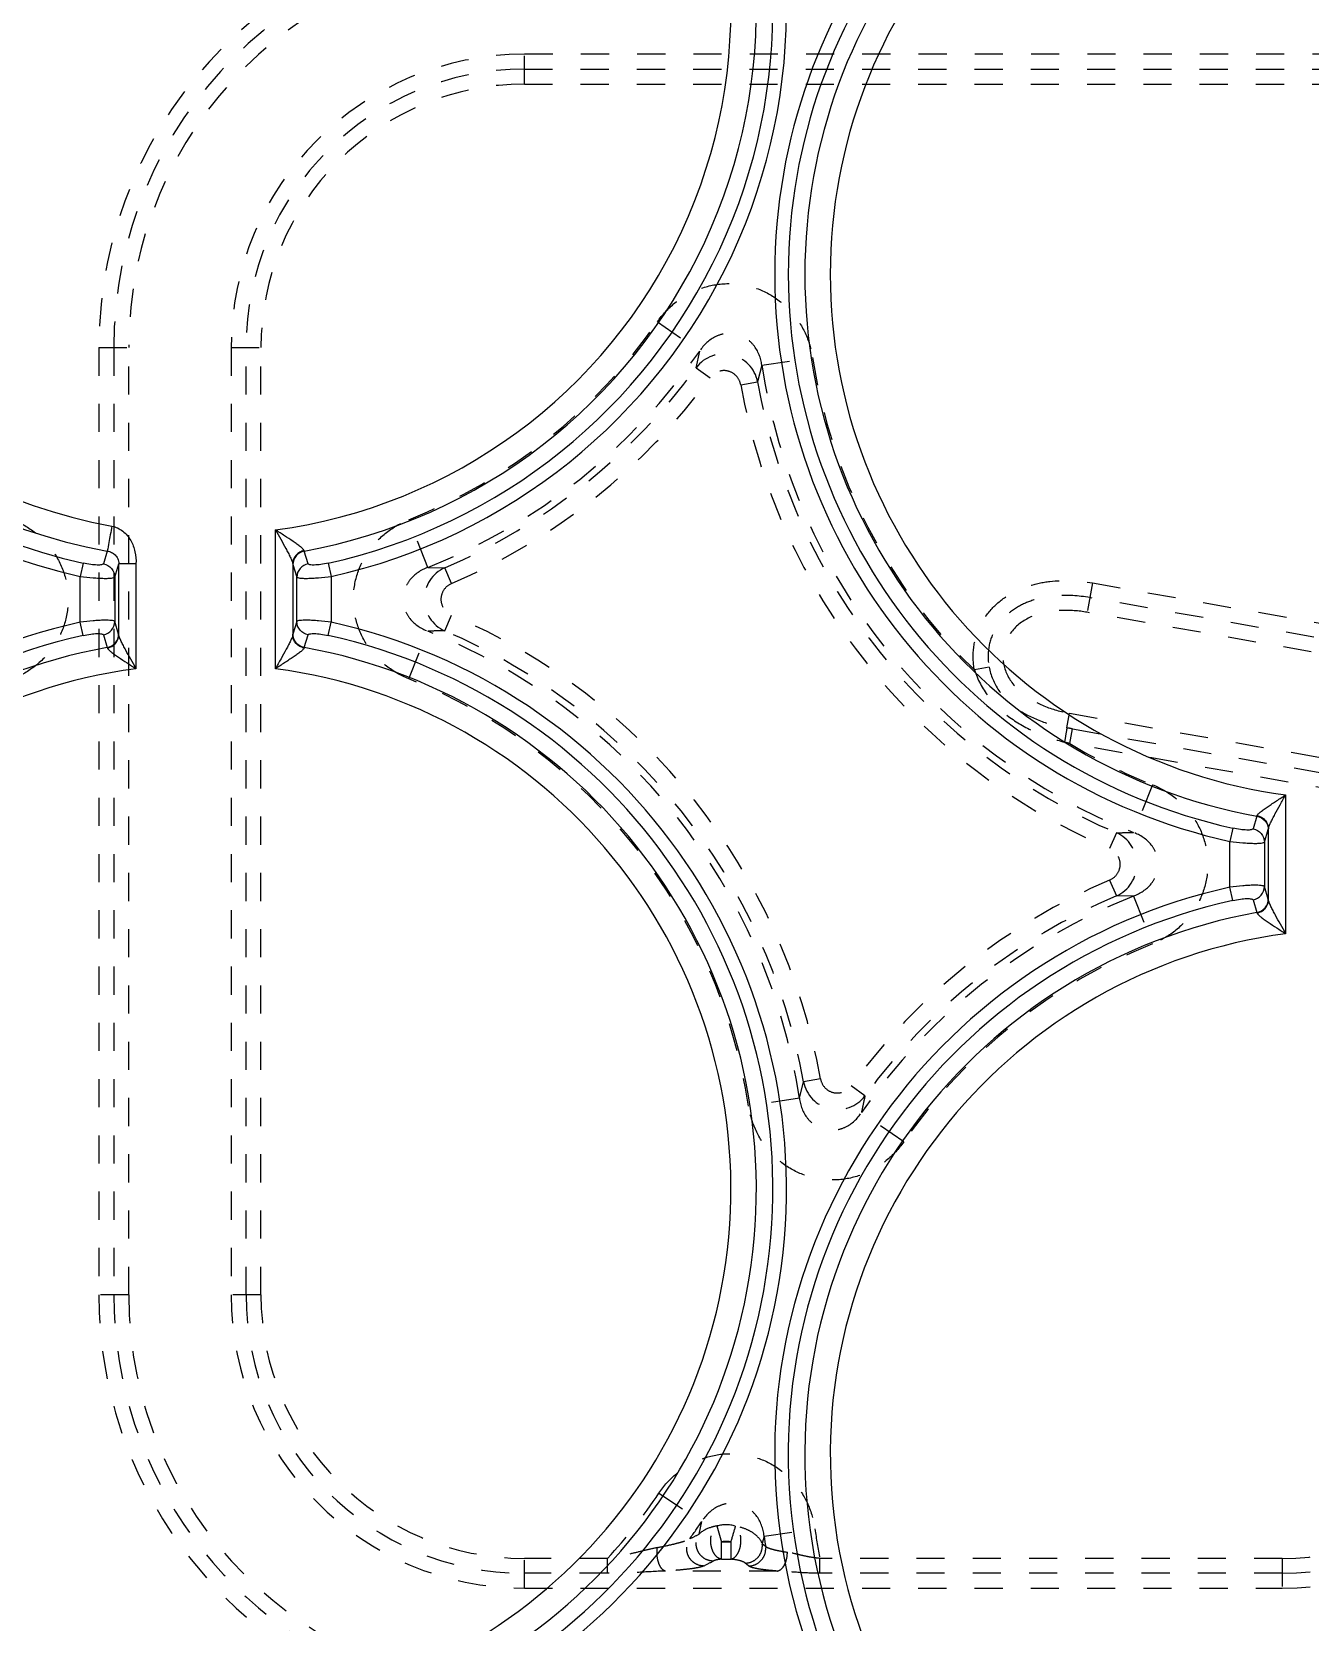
# Model space of a CAD drawing. Header units: millimetres. Extents: x 1727 to 4210, y -6182 to 759.
# Drawn here: x 3102.8 to 3177.1, y -556.7 to -464.4 of the extents above; entities that cross this region are included whole.
import ezdxf

# ---------------------------------------------------------------- set-up
doc = ezdxf.new("R2010")
doc.units = ezdxf.units.MM
doc.header["$LTSCALE"] = 16.335
doc.linetypes.add('HIDDEN', pattern=[0.2, 0.1, -0.1])
doc.layers.get('0').update_dxf_attribs({"linetype": 'CONTINUOUS'})
doc.layers.add('DEFAULT_2', color=8, linetype='HIDDEN')

msp = doc.modelspace()

# ---------------------------------------------------------------- linework, layer by layer
at = {"color": 7, "linetype": 'Continuous'}
for p, q in [((3116.985, -501.358), (3116.985, -493.3)), ((3107.216, -494.532), (3106.992, -495.264)), ((3118.876, -495.264), (3118.652, -494.532)), ((3105.821, -495.231), (3105.651, -496)), ((3107.648, -496.039), (3107.884, -495.274)), ((3107.884, -499.393), (3107.884, -495.274)), ((3108.883, -495.274), (3107.884, -495.274)), ((3108.883, -495.274), (3108.883, -501.358)), ((3117.983, -495.265), (3117.983, -499.393)), ((3117.994, -495.307), (3118.22, -496.039)), ((3120.047, -495.231), (3120.217, -496)), ((3105.651, -498.658), (3105.651, -496)), ((3107.648, -496.039), (3107.648, -498.619)), ((3118.22, -498.619), (3118.22, -496.039)), ((3120.217, -496), (3120.217, -498.658)), ((3105.821, -499.427), (3105.651, -498.658)), ((3106.992, -499.394), (3107.216, -500.126)), ((3107.874, -499.351), (3107.648, -498.619)), ((3118.22, -498.619), (3117.994, -499.351)), ((3118.652, -500.126), (3118.876, -499.394)), ((3120.047, -499.427), (3120.217, -498.658)), ((3175.633, -508.685), (3175.633, -516.743)), ((3173.966, -509.917), (3173.742, -510.649)), ((3172.571, -510.616), (3172.401, -511.385)), ((3172.401, -514.042), (3172.401, -511.385)), ((3174.398, -511.424), (3174.624, -510.692)), ((3174.398, -511.424), (3174.398, -514.004)), ((3174.634, -514.777), (3174.634, -510.65)), ((3172.571, -514.812), (3172.401, -514.042)), ((3174.624, -514.735), (3174.398, -514.004)), ((3173.742, -514.779), (3173.966, -515.511))]:
    msp.add_line(p, q, dxfattribs=at)
for centre, radius, start, end in [((3112.934, -463.079), 33.717, 52.47454, 257.52546), ((3112.934, -463.079), 32.929, 52.47454, 257.52546), ((3112.934, -463.079), 31.969, 50.30331, 259.69669), ((3112.934, -463.079), 30.491, 50.30168, 259.69928), ((3179.684, -478.464), 33.717, 102.47454, 257.52546), ((3112.934, -463.079), 30.491, 277.63481, 32.36519), ((3179.684, -478.464), 32.929, 102.47454, 257.52546), ((3112.934, -463.079), 31.969, 280.30331, 29.69669), ((3112.934, -463.079), 33.717, 282.47454, 27.52546), ((3179.684, -478.464), 31.969, 100.30331, 259.69669), ((3112.934, -463.079), 32.929, 282.47454, 27.52546), ((3179.684, -478.464), 30.491, 97.63481, 262.36519), ((3112.934, -531.579), 33.717, 102.47454, 77.52546), ((3112.934, -531.579), 32.929, 102.47454, 77.52546), ((3112.934, -531.579), 31.969, 100.30331, 79.69669), ((3112.934, -531.579), 30.491, 97.63481, 82.36519), ((3179.684, -546.964), 33.717, 102.47454, 77.52546), ((3179.684, -546.964), 32.929, 102.47454, 77.52546), ((3179.684, -546.964), 31.969, 100.30331, 79.69669), ((3179.684, -546.964), 30.491, 97.63481, 82.36519), ((3112.934, -531.579), 36.911, 180, 257.02103), ((3112.934, -531.579), 34.916, 180, 257.02103), ((3112.934, -531.579), 34.888, 180, 257.02103), ((3112.934, -531.579), 34.09, 180, 257.02103)]:
    msp.add_arc(centre, radius, start, end, dxfattribs=at)
for points, knots in [([(3107.482, -493.079), (3107.459, -493.248), (3107.389, -493.563), (3107.305, -494.048), (3107.247, -494.364), (3107.216, -494.532)], [0, 0, 0, 0, 0.347286, 0.652691, 1, 1, 1, 1]), ([(3107.482, -493.079), (3107.598, -493.097), (3107.825, -493.176), (3108.224, -493.43), (3108.617, -493.889), (3108.855, -494.565), (3108.892, -495.039), (3108.883, -495.274)], [0, 0, 0, 0, 0.125124, 0.250601, 0.500013, 0.749918, 1, 1, 1, 1]), ([(3118.644, -494.505), (3118.639, -494.489), (3118.618, -494.453), (3118.549, -494.373), (3118.416, -494.262), (3118.223, -494.121), (3117.916, -493.908), (3117.498, -493.637), (3117.161, -493.41), (3116.985, -493.3)], [0, 0, 0, 0, 0.024622, 0.059214, 0.154309, 0.274311, 0.408235, 0.698147, 1, 1, 1, 1]), ([(3116.985, -493.3), (3117.083, -493.484), (3117.287, -493.842), (3117.531, -494.288), (3117.715, -494.632), (3117.836, -494.869), (3117.93, -495.075), (3117.977, -495.207), (3117.983, -495.265)], [0, 0, 0, 0, 0.283396, 0.559345, 0.690533, 0.813158, 0.919836, 1, 1, 1, 1]), ([(3107.216, -494.532), (3107.298, -494.546), (3107.463, -494.593), (3107.684, -494.739), (3107.848, -494.974), (3107.885, -495.172), (3107.884, -495.274)], [0, 0, 0, 0, 0.23017, 0.464855, 0.717802, 1, 1, 1, 1]), ([(3118.644, -494.505), (3118.556, -494.521), (3118.382, -494.586), (3118.095, -494.81), (3117.986, -495.089), (3117.984, -495.265)], [0, 0, 0, 0, 0.248842, 0.508598, 1, 1, 1, 1]), ([(3118.652, -494.532), (3118.474, -494.565), (3118.132, -494.758), (3117.995, -495.128), (3117.994, -495.307)], [0, 0, 0, 0, 0.50225, 1, 1, 1, 1]), ([(3118.652, -494.532), (3118.649, -494.526), (3118.647, -494.517), (3118.645, -494.507), (3118.644, -494.505)], [0, 0, 0, 0, 0.714083, 1, 1, 1, 1]), ([(3106.992, -495.264), (3106.988, -495.279), (3106.952, -495.307), (3106.83, -495.339), (3106.59, -495.345), (3106.234, -495.312), (3105.965, -495.263), (3105.821, -495.231)], [0, 0, 0, 0, 0.038784, 0.102556, 0.316978, 0.63116, 1, 1, 1, 1]), ([(3106.992, -495.264), (3107.169, -495.297), (3107.51, -495.491), (3107.646, -495.86), (3107.648, -496.039)], [0, 0, 0, 0, 0.501606, 1, 1, 1, 1]), ([(3117.983, -495.265), (3117.984, -495.269), (3117.987, -495.283), (3117.991, -495.297), (3117.994, -495.307)], [0, 0, 0, 0, 0.286349, 1, 1, 1, 1]), ([(3118.876, -495.264), (3118.698, -495.297), (3118.358, -495.491), (3118.221, -495.86), (3118.22, -496.039)], [0, 0, 0, 0, 0.501605, 1, 1, 1, 1]), ([(3120.047, -495.231), (3119.903, -495.263), (3119.634, -495.312), (3119.277, -495.345), (3119.037, -495.339), (3118.916, -495.307), (3118.88, -495.279), (3118.876, -495.264)], [0, 0, 0, 0, 0.368865, 0.683057, 0.897455, 0.961218, 1, 1, 1, 1]), ([(3105.651, -496), (3105.896, -496.034), (3106.255, -496.072), (3106.714, -496.104), (3107.01, -496.115), (3107.256, -496.114), (3107.448, -496.102), (3107.569, -496.083), (3107.638, -496.058), (3107.648, -496.039)], [0, 0, 0, 0, 0.368813, 0.536801, 0.685338, 0.809181, 0.904257, 0.967553, 1, 1, 1, 1]), ([(3118.22, -496.039), (3118.229, -496.058), (3118.298, -496.083), (3118.419, -496.102), (3118.612, -496.114), (3118.857, -496.115), (3119.154, -496.103), (3119.613, -496.072), (3119.971, -496.034), (3120.217, -496)], [0, 0, 0, 0, 0.032445, 0.095747, 0.190828, 0.314676, 0.463215, 0.631198, 1, 1, 1, 1]), ([(3107.648, -498.619), (3107.638, -498.6), (3107.569, -498.575), (3107.448, -498.556), (3107.256, -498.544), (3107.01, -498.544), (3106.714, -498.555), (3106.255, -498.586), (3105.896, -498.624), (3105.651, -498.658)], [0, 0, 0, 0, 0.032445, 0.095747, 0.190828, 0.314676, 0.463215, 0.631198, 1, 1, 1, 1]), ([(3120.217, -498.658), (3119.971, -498.624), (3119.613, -498.586), (3119.154, -498.555), (3118.857, -498.544), (3118.612, -498.544), (3118.419, -498.556), (3118.298, -498.575), (3118.229, -498.6), (3118.22, -498.619)], [0, 0, 0, 0, 0.368813, 0.536801, 0.685338, 0.809181, 0.904257, 0.967553, 1, 1, 1, 1]), ([(3105.821, -499.427), (3105.965, -499.395), (3106.234, -499.346), (3106.59, -499.313), (3106.83, -499.319), (3106.952, -499.351), (3106.988, -499.379), (3106.992, -499.394)], [0, 0, 0, 0, 0.368865, 0.683057, 0.897455, 0.961218, 1, 1, 1, 1]), ([(3106.992, -499.394), (3107.169, -499.361), (3107.51, -499.167), (3107.646, -498.798), (3107.648, -498.619)], [0, 0, 0, 0, 0.501605, 1, 1, 1, 1]), ([(3107.216, -500.126), (3107.394, -500.093), (3107.736, -499.9), (3107.872, -499.53), (3107.874, -499.351)], [0, 0, 0, 0, 0.50225, 1, 1, 1, 1]), ([(3107.223, -500.153), (3107.311, -500.137), (3107.486, -500.072), (3107.773, -499.848), (3107.882, -499.569), (3107.884, -499.393)], [0, 0, 0, 0, 0.248842, 0.508598, 1, 1, 1, 1]), ([(3107.884, -499.393), (3107.883, -499.389), (3107.88, -499.375), (3107.877, -499.361), (3107.874, -499.351)], [0, 0, 0, 0, 0.286349, 1, 1, 1, 1]), ([(3108.883, -501.358), (3108.784, -501.174), (3108.58, -500.816), (3108.336, -500.37), (3108.153, -500.026), (3108.032, -499.789), (3107.938, -499.583), (3107.89, -499.452), (3107.884, -499.393)], [0, 0, 0, 0, 0.283396, 0.559345, 0.690533, 0.813158, 0.919836, 1, 1, 1, 1]), ([(3117.983, -499.393), (3117.978, -499.444), (3117.937, -499.563), (3117.852, -499.756), (3117.736, -499.986), (3117.552, -500.333), (3117.299, -500.793), (3117.091, -501.167), (3116.985, -501.358)], [0, 0, 0, 0, 0.06999, 0.168828, 0.287405, 0.419053, 0.702974, 1, 1, 1, 1]), ([(3117.994, -499.351), (3117.993, -499.354), (3117.989, -499.368), (3117.986, -499.382), (3117.983, -499.393)], [0, 0, 0, 0, 0.213858, 1, 1, 1, 1]), ([(3118.644, -500.153), (3118.556, -500.137), (3118.382, -500.072), (3118.095, -499.848), (3117.986, -499.569), (3117.984, -499.393)], [0, 0, 0, 0, 0.248859, 0.508621, 1, 1, 1, 1]), ([(3118.652, -500.126), (3118.474, -500.093), (3118.132, -499.9), (3117.995, -499.53), (3117.994, -499.351)], [0, 0, 0, 0, 0.502249, 1, 1, 1, 1]), ([(3118.876, -499.394), (3118.698, -499.361), (3118.358, -499.167), (3118.221, -498.798), (3118.22, -498.619)], [0, 0, 0, 0, 0.501606, 1, 1, 1, 1]), ([(3118.876, -499.394), (3118.88, -499.379), (3118.916, -499.351), (3119.037, -499.319), (3119.277, -499.313), (3119.634, -499.346), (3119.903, -499.395), (3120.047, -499.427)], [0, 0, 0, 0, 0.038784, 0.102556, 0.316978, 0.63116, 1, 1, 1, 1]), ([(3107.216, -500.126), (3107.218, -500.132), (3107.221, -500.141), (3107.223, -500.151), (3107.223, -500.153)], [0, 0, 0, 0, 0.714083, 1, 1, 1, 1]), ([(3107.223, -500.153), (3107.229, -500.169), (3107.25, -500.205), (3107.319, -500.285), (3107.451, -500.396), (3107.644, -500.537), (3107.951, -500.75), (3108.37, -501.021), (3108.707, -501.248), (3108.883, -501.358)], [0, 0, 0, 0, 0.024622, 0.059214, 0.154309, 0.274311, 0.408235, 0.698147, 1, 1, 1, 1]), ([(3118.644, -500.153), (3118.641, -500.17), (3118.62, -500.206), (3118.55, -500.284), (3118.417, -500.394), (3118.224, -500.537), (3118.001, -500.691), (3117.759, -500.853), (3117.418, -501.077), (3117.159, -501.245), (3116.985, -501.358)], [0, 0, 0, 0, 0.024226, 0.058786, 0.15416, 0.273643, 0.407521, 0.550014, 0.697635, 1, 1, 1, 1]), ([(3118.644, -500.153), (3118.645, -500.151), (3118.647, -500.141), (3118.649, -500.132), (3118.652, -500.126)], [0, 0, 0, 0, 0.285912, 1, 1, 1, 1]), ([(3173.973, -509.89), (3173.977, -509.873), (3173.998, -509.837), (3174.068, -509.758), (3174.201, -509.648), (3174.393, -509.506), (3174.617, -509.352), (3174.859, -509.19), (3175.199, -508.966), (3175.459, -508.798), (3175.633, -508.685)], [0, 0, 0, 0, 0.024226, 0.058786, 0.15416, 0.273643, 0.407521, 0.550014, 0.697635, 1, 1, 1, 1]), ([(3174.634, -510.65), (3174.64, -510.599), (3174.681, -510.48), (3174.766, -510.287), (3174.881, -510.057), (3175.066, -509.709), (3175.319, -509.25), (3175.527, -508.876), (3175.633, -508.685)], [0, 0, 0, 0, 0.06999, 0.168828, 0.287405, 0.419053, 0.702974, 1, 1, 1, 1]), ([(3173.973, -509.889), (3173.973, -509.892), (3173.971, -509.901), (3173.968, -509.91), (3173.966, -509.917)], [0, 0, 0, 0, 0.285912, 1, 1, 1, 1]), ([(3173.966, -509.917), (3174.144, -509.95), (3174.486, -510.143), (3174.622, -510.513), (3174.624, -510.692)], [0, 0, 0, 0, 0.502249, 1, 1, 1, 1]), ([(3173.973, -509.889), (3174.061, -509.906), (3174.236, -509.971), (3174.523, -510.195), (3174.632, -510.474), (3174.634, -510.65)], [0, 0, 0, 0, 0.248859, 0.508621, 1, 1, 1, 1]), ([(3172.401, -511.385), (3172.646, -511.418), (3173.005, -511.457), (3173.464, -511.488), (3173.76, -511.499), (3174.007, -511.499), (3174.196, -511.487), (3174.315, -511.469), (3174.376, -511.446), (3174.394, -511.431), (3174.398, -511.424)], [0, 0, 0, 0, 0.368659, 0.536405, 0.684976, 0.809001, 0.903904, 0.9672, 0.987019, 1, 1, 1, 1]), ([(3173.742, -510.649), (3173.737, -510.664), (3173.7, -510.692), (3173.578, -510.724), (3173.337, -510.73), (3172.982, -510.695), (3172.714, -510.647), (3172.571, -510.616)], [0, 0, 0, 0, 0.039693, 0.104753, 0.319576, 0.632764, 1, 1, 1, 1]), ([(3173.742, -510.649), (3173.919, -510.682), (3174.26, -510.875), (3174.396, -511.244), (3174.398, -511.424)], [0, 0, 0, 0, 0.501607, 1, 1, 1, 1]), ([(3174.624, -510.692), (3174.625, -510.689), (3174.629, -510.675), (3174.632, -510.661), (3174.634, -510.65)], [0, 0, 0, 0, 0.213858, 1, 1, 1, 1]), ([(3174.398, -514.004), (3174.388, -513.984), (3174.319, -513.96), (3174.198, -513.941), (3174.006, -513.929), (3173.76, -513.928), (3173.464, -513.939), (3173.005, -513.971), (3172.646, -514.009), (3172.401, -514.042)], [0, 0, 0, 0, 0.032445, 0.095747, 0.190828, 0.314676, 0.463215, 0.631198, 1, 1, 1, 1]), ([(3173.742, -514.779), (3173.919, -514.745), (3174.26, -514.552), (3174.396, -514.183), (3174.398, -514.004)], [0, 0, 0, 0, 0.501605, 1, 1, 1, 1]), ([(3172.571, -514.812), (3172.715, -514.78), (3172.984, -514.731), (3173.34, -514.698), (3173.58, -514.704), (3173.702, -514.735), (3173.738, -514.764), (3173.742, -514.779)], [0, 0, 0, 0, 0.368865, 0.683057, 0.897455, 0.961218, 1, 1, 1, 1]), ([(3173.966, -515.511), (3174.144, -515.478), (3174.486, -515.284), (3174.622, -514.915), (3174.624, -514.735)], [0, 0, 0, 0, 0.50225, 1, 1, 1, 1]), ([(3173.973, -515.538), (3174.061, -515.522), (3174.236, -515.456), (3174.523, -515.233), (3174.632, -514.954), (3174.634, -514.778)], [0, 0, 0, 0, 0.248842, 0.508598, 1, 1, 1, 1]), ([(3174.634, -514.777), (3174.633, -514.773), (3174.63, -514.759), (3174.627, -514.745), (3174.624, -514.735)], [0, 0, 0, 0, 0.286349, 1, 1, 1, 1]), ([(3175.633, -516.743), (3175.534, -516.559), (3175.33, -516.201), (3175.086, -515.755), (3174.903, -515.411), (3174.782, -515.174), (3174.688, -514.968), (3174.64, -514.836), (3174.634, -514.777)], [0, 0, 0, 0, 0.283396, 0.559345, 0.690533, 0.813158, 0.919836, 1, 1, 1, 1]), ([(3173.966, -515.511), (3173.968, -515.517), (3173.971, -515.526), (3173.973, -515.535), (3173.973, -515.538)], [0, 0, 0, 0, 0.714083, 1, 1, 1, 1]), ([(3173.973, -515.538), (3173.979, -515.554), (3174, -515.589), (3174.069, -515.67), (3174.201, -515.781), (3174.394, -515.922), (3174.701, -516.135), (3175.12, -516.406), (3175.457, -516.633), (3175.633, -516.743)], [0, 0, 0, 0, 0.024622, 0.059214, 0.154309, 0.274311, 0.408235, 0.698147, 1, 1, 1, 1])]:
    msp.add_open_spline(points, degree=3, knots=knots, dxfattribs=at)
at = {"layer": 'DEFAULT_2', "color": 8, "linetype": 'HIDDEN'}
for p, q in [((3131.434, -467.42), (3131.434, -465.688)), ((3296.434, -465.688), (3131.434, -465.688)), ((3131.434, -466.554), (3209.382, -466.554)), ((3131.434, -467.42), (3209.382, -467.42)), ((3139.159, -481.219), (3141.613, -482.916)), ((3106.727, -482.714), (3106.727, -537.714)), ((3106.727, -482.714), (3108.459, -482.714)), ((3107.593, -482.714), (3107.593, -537.714)), ((3108.459, -537.714), (3108.459, -482.714)), ((3114.408, -482.714), (3114.408, -537.714)), ((3114.408, -482.714), (3116.14, -482.714)), ((3115.274, -537.714), (3115.274, -482.714)), ((3116.14, -537.714), (3116.14, -482.714)), ((3141.41, -483.885), (3141.613, -482.916)), ((3145.215, -483.746), (3144.974, -484.706)), ((3145.215, -483.746), (3148.164, -483.294)), ((3141.41, -483.885), (3142.213, -484.472)), ((3143.995, -484.882), (3144.974, -484.706)), ((3125.823, -495.481), (3124.72, -492.709)), ((3125.823, -495.481), (3126.813, -495.501)), ((3127.204, -496.415), (3126.813, -495.501)), ((3164.413, -496.378), (3164.113, -498.084)), ((3164.413, -496.378), (3183.856, -499.807)), ((3183.705, -500.659), (3164.263, -497.231)), ((3126.813, -499.158), (3127.204, -498.243)), ((3183.555, -501.512), (3164.113, -498.084)), ((3124.72, -501.95), (3125.823, -499.177)), ((3158.414, -501.266), (3157.564, -501.432)), ((3162.929, -504.796), (3163.08, -503.942)), ((3163.08, -503.942), (3182.522, -507.371)), ((3163.112, -505.707), (3163.262, -504.854)), ((3163.262, -504.854), (3182.372, -508.223)), ((3182.221, -509.076), (3163.112, -505.707)), ((3167.898, -508.093), (3166.795, -510.866)), ((3165.805, -510.885), (3165.414, -511.799)), ((3165.414, -513.628), (3165.805, -514.542)), ((3166.795, -514.562), (3165.805, -514.542)), ((3166.795, -514.562), (3167.898, -517.334)), ((3147.403, -526.297), (3147.644, -525.336)), ((3148.623, -525.16), (3147.644, -525.336)), ((3151.208, -526.158), (3150.405, -525.571)), ((3147.403, -526.297), (3144.453, -526.749)), ((3153.458, -528.824), (3151.005, -527.127)), ((3108.459, -537.714), (3106.727, -537.714)), ((3116.14, -537.714), (3114.408, -537.714)), ((3139.248, -549.215), (3141.727, -550.876)), ((3141.574, -551.603), (3141.727, -550.876)), ((3142.612, -551.126), (3142.879, -552.061)), ((3142.879, -553.055), (3142.879, -552.061)), ((3143.414, -552.061), (3142.879, -552.061)), ((3143.414, -552.061), (3143.414, -553.055)), ((3145.349, -551.711), (3145.241, -552.141)), ((3145.349, -551.711), (3148.305, -551.303)), ((3131.434, -554.739), (3131.434, -553.007)), ((3136.264, -553.007), (3131.434, -553.007)), ((3136.264, -553.873), (3136.264, -553.007)), ((3142.879, -553.055), (3143.414, -553.055)), ((3145.241, -552.141), (3145.436, -552.304)), ((3148.588, -553.873), (3148.588, -553.007)), ((3175.434, -553.007), (3148.588, -553.007)), ((3175.434, -553.007), (3175.434, -554.739)), ((3136.264, -553.873), (3131.434, -553.873)), ((3146.113, -553.745), (3139.622, -553.745)), ((3144.454, -553.451), (3144.258, -553.283)), ((3175.434, -553.873), (3148.588, -553.873)), ((3131.434, -554.739), (3175.434, -554.739))]:
    msp.add_line(p, q, dxfattribs=at)
for centre, radius, start, end in [((3112.934, -463.079), 35.737, 82.68167, 198.98628), ((3112.934, -463.079), 34.742, 60.99809, 198.98516), ((3112.934, -463.079), 34.661, 51.25547, 249.14835), ((3112.934, -463.079), 31.678, 48.35335, 249.1483), ((3131.434, -482.714), 24.706, 90, 180), ((3131.434, -482.714), 23.84, 90, 180), ((3131.434, -482.714), 22.974, 90, 180), ((3131.434, -482.714), 17.026, 90, 180), ((3131.434, -482.714), 16.16, 90, 180), ((3131.434, -482.714), 15.294, 89.99951, 180), ((3112.934, -463.079), 31.888, 291.69163, 325.32938), ((3112.934, -463.079), 34.871, 291.69173, 325.32942), ((3143.01, -485.084), 2, 10.8971, 143.14738), ((3179.684, -478.464), 34.871, 188.71264, 248.30827), ((3179.684, -478.464), 31.888, 188.71267, 226.07744), ((3112.934, -463.079), 35.267, 293.17475, 323.8464), ((3112.934, -463.079), 36.262, 293.17474, 323.8463), ((3179.684, -478.464), 35.267, 190.19566, 246.82525), ((3179.684, -478.464), 36.262, 190.19575, 246.82527), ((3127.622, -497.329), 2, 113.87574, 246.12523), ((3112.934, -531.579), 36.262, 10.19576, 66.82527), ((3112.934, -531.579), 34.661, 110.85165, 298.46167), ((3112.934, -531.579), 34.871, 8.71276, 68.30827), ((3112.934, -531.579), 35.267, 10.19578, 66.82525), ((3112.934, -531.579), 31.678, 110.85169, 290.4069), ((3112.934, -531.579), 31.888, 8.71266, 68.30837), ((3146.004, -602.711), 99.368, 79.99798, 80.19295), ((3140.493, -590.093), 87.365, 74.99529, 75.2102), ((3179.684, -478.464), 31.888, 238.68815, 248.30837), ((3164.996, -512.714), 2, 293.87514, 66.12585), ((3179.684, -546.964), 36.262, 113.17474, 143.84629), ((3179.684, -546.964), 34.871, 111.69173, 145.3293), ((3179.684, -546.964), 35.267, 113.17475, 143.84628), ((3179.684, -546.964), 31.888, 111.69163, 145.32939), ((3112.934, -531.579), 35.737, 161.01329, 276.0073), ((3112.934, -531.579), 34.742, 161.0165, 276.00618), ((3149.608, -524.958), 2, 190.89677, 323.14626), ((3131.434, -537.714), 24.706, 180, 252.43937), ((3131.434, -537.714), 23.84, 180, 252.43937), ((3131.434, -537.714), 22.974, 180, 270), ((3131.434, -537.714), 17.026, 180, 270), ((3131.434, -537.714), 16.16, 180, 270), ((3131.434, -537.714), 15.294, 180, 270), ((3175.434, -537.714), 24.706, 270, 360), ((3175.434, -537.714), 23.84, 270, 0), ((3175.434, -537.714), 22.974, 270, 0), ((3175.434, -537.714), 17.026, 270, 360), ((3175.434, -537.714), 16.16, 270, 0), ((3175.434, -537.714), 15.294, 270, 0), ((3112.934, -531.579), 31.678, 317.43369, 326.16934), ((3112.934, -531.579), 34.661, 324.15896, 326.16935), ((3143.132, -553.057), 1.999, 74.06746, 105.04996), ((3105.83, -481.016), 79.121, 296.41753, 296.8566), ((3179.684, -546.964), 34.661, 187.8727, 188.86245), ((3179.684, -546.964), 31.678, 187.87271, 190.99847), ((3106.496, -482.383), 79.368, 296.4364, 296.89322)]:
    msp.add_arc(centre, radius, start, end, dxfattribs=at)
for points, knots in [([(3139.159, -481.219), (3139.442, -480.81), (3140.126, -480.069), (3141.423, -479.297), (3142.893, -478.942), (3144.401, -479.049), (3145.805, -479.613), (3146.97, -480.576), (3147.798, -481.838), (3148.089, -482.803), (3148.164, -483.294)], [0, 0, 0, 0, 0.125048, 0.25007, 0.375048, 0.500032, 0.625011, 0.749979, 0.874975, 1, 1, 1, 1]), ([(3145.215, -483.746), (3145.166, -483.329), (3144.929, -482.704), (3144.31, -482.143), (3143.745, -481.897), (3143.129, -481.871), (3142.326, -482.104), (3141.84, -482.562), (3141.613, -482.916)], [0, 0, 0, 0, 0.254943, 0.378727, 0.499994, 0.621263, 0.745044, 1, 1, 1, 1]), ([(3143.995, -484.882), (3143.961, -484.693), (3143.783, -484.326), (3143.256, -484.018), (3142.647, -484.064), (3142.326, -484.317), (3142.213, -484.472)], [0, 0, 0, 0, 0.250277, 0.50002, 0.749755, 1, 1, 1, 1]), ([(3101.658, -492.682), (3102.128, -492.861), (3103.022, -493.356), (3104.093, -494.449), (3104.788, -495.815), (3105.03, -497.329), (3104.788, -498.843), (3104.092, -500.209), (3103.022, -501.302), (3102.128, -501.797), (3101.658, -501.976)], [0, 0, 0, 0, 0.125052, 0.250078, 0.375054, 0.500036, 0.625012, 0.749977, 0.874973, 1, 1, 1, 1]), ([(3124.72, -501.95), (3124.259, -501.766), (3123.383, -501.266), (3122.339, -500.175), (3121.663, -498.823), (3121.428, -497.329), (3121.663, -495.834), (3122.34, -494.482), (3123.383, -493.392), (3124.259, -492.892), (3124.72, -492.709)], [0, 0, 0, 0, 0.125047, 0.25007, 0.375049, 0.500033, 0.625011, 0.749978, 0.874974, 1, 1, 1, 1]), ([(3125.823, -495.481), (3125.427, -495.622), (3124.872, -495.994), (3124.464, -496.723), (3124.351, -497.329), (3124.464, -497.935), (3124.872, -498.664), (3125.427, -499.036), (3125.823, -499.177)], [0, 0, 0, 0, 0.254955, 0.378735, 0.500005, 0.621272, 0.745057, 1, 1, 1, 1]), ([(3127.204, -496.415), (3127.028, -496.49), (3126.71, -496.747), (3126.528, -497.329), (3126.709, -497.912), (3127.028, -498.168), (3127.204, -498.243)], [0, 0, 0, 0, 0.250271, 0.500011, 0.749749, 1, 1, 1, 1]), ([(3157.564, -501.432), (3157.482, -501.014), (3157.455, -500.146), (3157.81, -498.899), (3158.539, -497.828), (3159.541, -497.023), (3160.706, -496.509), (3162.341, -496.175), (3163.603, -496.235), (3164.413, -496.378)], [0, 0, 0, 0, 0.126682, 0.253361, 0.379904, 0.505907, 0.630977, 0.754955, 1, 1, 1, 1]), ([(3164.263, -497.231), (3163.609, -497.116), (3162.592, -497.053), (3161.252, -497.265), (3160.263, -497.624), (3159.369, -498.232), (3158.685, -499.1), (3158.326, -500.158), (3158.344, -500.907), (3158.414, -501.266)], [0, 0, 0, 0, 0.237071, 0.358205, 0.482214, 0.609351, 0.738814, 0.86949, 1, 1, 1, 1]), ([(3164.113, -498.084), (3163.608, -497.995), (3162.588, -497.918), (3161.094, -498.156), (3159.803, -498.908), (3159.106, -500.222), (3159.312, -501.695), (3160.268, -502.843), (3161.59, -503.577), (3162.575, -503.853), (3163.08, -503.942)], [0, 0, 0, 0, 0.131306, 0.259705, 0.382245, 0.499984, 0.617786, 0.740318, 0.868697, 1, 1, 1, 1]), ([(3126.813, -499.158), (3126.732, -499.159), (3126.402, -499.166), (3126.072, -499.172), (3125.823, -499.177)], [0, 0, 0, 0, 0.244714, 1, 1, 1, 1]), ([(3158.414, -501.266), (3158.507, -501.744), (3158.896, -502.682), (3159.995, -503.747), (3161.389, -504.443), (3162.407, -504.706), (3162.929, -504.796)], [0, 0, 0, 0, 0.240015, 0.484579, 0.738726, 1, 1, 1, 1]), ([(3157.564, -501.432), (3157.747, -501.983), (3158.3, -503.034), (3159.583, -504.251), (3161.123, -505.101), (3162.232, -505.474), (3162.795, -505.623)], [0, 0, 0, 0, 0.249528, 0.499389, 0.749583, 1, 1, 1, 1]), ([(3162.929, -504.796), (3162.922, -504.846), (3162.879, -505.122), (3162.833, -505.397), (3162.795, -505.623)], [0, 0, 0, 0, 0.180383, 1, 1, 1, 1]), ([(3167.898, -508.093), (3168.359, -508.277), (3169.235, -508.777), (3170.279, -509.868), (3170.955, -511.22), (3171.19, -512.714), (3170.954, -514.208), (3170.278, -515.56), (3169.235, -516.651), (3168.359, -517.151), (3167.898, -517.334)], [0, 0, 0, 0, 0.125047, 0.25007, 0.375049, 0.500033, 0.625011, 0.749978, 0.874974, 1, 1, 1, 1]), ([(3165.805, -510.885), (3165.886, -510.884), (3166.216, -510.877), (3166.546, -510.87), (3166.795, -510.865)], [0, 0, 0, 0, 0.244714, 1, 1, 1, 1]), ([(3166.795, -514.562), (3167.191, -514.421), (3167.746, -514.049), (3168.154, -513.32), (3168.267, -512.714), (3168.154, -512.108), (3167.746, -511.378), (3167.191, -511.007), (3166.795, -510.865)], [0, 0, 0, 0, 0.254955, 0.378735, 0.500005, 0.621272, 0.745057, 1, 1, 1, 1]), ([(3165.414, -513.628), (3165.59, -513.553), (3165.908, -513.296), (3166.09, -512.714), (3165.908, -512.131), (3165.59, -511.875), (3165.414, -511.799)], [0, 0, 0, 0, 0.250271, 0.500011, 0.749749, 1, 1, 1, 1]), ([(3148.623, -525.16), (3148.657, -525.349), (3148.835, -525.717), (3149.362, -526.024), (3149.971, -525.979), (3150.291, -525.726), (3150.405, -525.571)], [0, 0, 0, 0, 0.250271, 0.500011, 0.749749, 1, 1, 1, 1]), ([(3151.208, -526.158), (3151.191, -526.237), (3151.124, -526.56), (3151.056, -526.883), (3151.005, -527.127)], [0, 0, 0, 0, 0.244714, 1, 1, 1, 1]), ([(3153.458, -528.824), (3153.176, -529.232), (3152.492, -529.973), (3151.195, -530.746), (3149.725, -531.101), (3148.216, -530.994), (3146.813, -530.429), (3145.647, -529.467), (3144.819, -528.205), (3144.529, -527.239), (3144.453, -526.749)], [0, 0, 0, 0, 0.125047, 0.25007, 0.375049, 0.500033, 0.625011, 0.749978, 0.874974, 1, 1, 1, 1]), ([(3147.403, -526.297), (3147.451, -526.714), (3147.689, -527.339), (3148.308, -527.9), (3148.873, -528.146), (3149.489, -528.172), (3150.291, -527.938), (3150.778, -527.481), (3151.005, -527.127)], [0, 0, 0, 0, 0.254955, 0.378735, 0.500005, 0.621272, 0.745057, 1, 1, 1, 1]), ([(3139.248, -549.215), (3139.528, -548.797), (3140.211, -548.037), (3141.517, -547.24), (3143.004, -546.869), (3144.534, -546.973), (3145.955, -547.549), (3147.129, -548.534), (3147.954, -549.822), (3148.236, -550.805), (3148.305, -551.303)], [0, 0, 0, 0, 0.125052, 0.250078, 0.375054, 0.500036, 0.625012, 0.749977, 0.874973, 1, 1, 1, 1]), ([(3145.349, -551.711), (3145.306, -551.285), (3145.075, -550.645), (3144.452, -550.066), (3143.879, -549.813), (3143.254, -549.79), (3142.44, -550.037), (3141.952, -550.512), (3141.727, -550.876)], [0, 0, 0, 0, 0.255471, 0.379135, 0.499994, 0.620856, 0.744517, 1, 1, 1, 1]), ([(3142.612, -551.126), (3142.494, -551.147), (3142.121, -551.234), (3141.762, -551.417), (3141.574, -551.603)], [0, 0, 0, 0, 0.312676, 1, 1, 1, 1]), ([(3142.879, -553.055), (3142.804, -553.046), (3142.647, -552.982), (3142.471, -552.78), (3142.332, -552.515), (3142.255, -552.199), (3142.245, -551.868), (3142.312, -551.485), (3142.466, -551.217), (3142.612, -551.126)], [0, 0, 0, 0, 0.099078, 0.211947, 0.344219, 0.488203, 0.634772, 0.773947, 1, 1, 1, 1]), ([(3143.411, -553.056), (3143.483, -553.046), (3143.637, -552.974), (3143.81, -552.77), (3143.932, -552.505), (3144, -552.21), (3144.015, -551.9), (3143.963, -551.52), (3143.826, -551.236), (3143.68, -551.134)], [0, 0, 0, 0, 0.097311, 0.216485, 0.350598, 0.483799, 0.619627, 0.762553, 1, 1, 1, 1]), ([(3143.68, -551.134), (3143.668, -551.178), (3143.582, -551.488), (3143.49, -551.796), (3143.414, -552.061)], [0, 0, 0, 0, 0.140776, 1, 1, 1, 1]), ([(3145.241, -552.141), (3145.147, -551.909), (3144.838, -551.583), (3144.274, -551.281), (3143.894, -551.174), (3143.68, -551.134)], [0, 0, 0, 0, 0.390915, 0.659626, 1, 1, 1, 1]), ([(3139.154, -552.379), (3139.368, -552.338), (3139.766, -552.256), (3140.305, -552.129), (3140.683, -552.023), (3140.911, -551.938), (3140.998, -551.896), (3141.032, -551.875)], [0, 0, 0, 0, 0.334939, 0.625136, 0.853443, 0.938116, 1, 1, 1, 1]), ([(3141.838, -553.451), (3141.675, -553.448), (3141.413, -553.374), (3141.132, -553.148), (3140.956, -552.908), (3140.864, -552.624), (3140.845, -552.264), (3140.939, -552.008), (3141.032, -551.875)], [0, 0, 0, 0, 0.227876, 0.361197, 0.500018, 0.638836, 0.772147, 1, 1, 1, 1]), ([(3142.389, -553.167), (3142.226, -553.164), (3141.965, -553.091), (3141.685, -552.866), (3141.509, -552.628), (3141.416, -552.348), (3141.394, -551.991), (3141.484, -551.737), (3141.574, -551.603)], [0, 0, 0, 0, 0.229069, 0.362526, 0.501232, 0.639707, 0.772607, 1, 1, 1, 1]), ([(3139.154, -552.379), (3138.924, -552.434), (3138.453, -552.537), (3137.742, -552.717), (3137.01, -552.881), (3136.514, -552.966), (3136.264, -553.007)], [0, 0, 0, 0, 0.239882, 0.489254, 0.743558, 1, 1, 1, 1]), ([(3139.622, -553.745), (3139.541, -553.73), (3139.419, -553.635), (3139.305, -553.458), (3139.191, -553.192), (3139.125, -552.824), (3139.133, -552.521), (3139.154, -552.379)], [0, 0, 0, 0, 0.160171, 0.275729, 0.41307, 0.720751, 1, 1, 1, 1]), ([(3142.879, -553.055), (3142.77, -553.065), (3142.603, -553.088), (3142.441, -553.14), (3142.389, -553.167)], [0, 0, 0, 0, 0.651535, 1, 1, 1, 1]), ([(3144.258, -553.283), (3144.227, -553.257), (3144.142, -553.208), (3143.865, -553.107), (3143.61, -553.071), (3143.414, -553.055)], [0, 0, 0, 0, 0.136048, 0.330897, 1, 1, 1, 1]), ([(3144.258, -553.283), (3144.406, -553.282), (3144.706, -553.209), (3145.051, -552.927), (3145.242, -552.546), (3145.259, -552.272), (3145.241, -552.141)], [0, 0, 0, 0, 0.262826, 0.526619, 0.766203, 1, 1, 1, 1]), ([(3144.454, -553.451), (3144.588, -553.45), (3144.873, -553.387), (3145.229, -553.121), (3145.438, -552.728), (3145.455, -552.437), (3145.436, -552.304)], [0, 0, 0, 0, 0.237673, 0.500005, 0.762334, 1, 1, 1, 1]), ([(3145.436, -552.304), (3145.453, -552.321), (3145.5, -552.355), (3145.637, -552.42), (3145.884, -552.495), (3146.258, -552.578), (3146.544, -552.625), (3146.702, -552.649)], [0, 0, 0, 0, 0.054399, 0.129933, 0.344421, 0.637644, 1, 1, 1, 1]), ([(3146.113, -553.745), (3146.195, -553.733), (3146.374, -553.637), (3146.524, -553.424), (3146.617, -553.205), (3146.684, -552.962), (3146.703, -552.772), (3146.702, -552.649)], [0, 0, 0, 0, 0.18568, 0.432754, 0.574946, 0.721425, 1, 1, 1, 1]), ([(3148.588, -553.007), (3148.419, -552.991), (3148.086, -552.955), (3147.602, -552.852), (3147.145, -552.737), (3146.845, -552.679), (3146.702, -552.649)], [0, 0, 0, 0, 0.264549, 0.523271, 0.770626, 1, 1, 1, 1]), ([(3139.622, -553.745), (3139.073, -553.761), (3137.955, -553.835), (3136.835, -553.873), (3136.264, -553.873)], [0, 0, 0, 0, 0.490296, 1, 1, 1, 1]), ([(3141.838, -553.451), (3141.799, -553.471), (3141.699, -553.505), (3141.433, -553.569), (3140.988, -553.633), (3140.349, -553.698), (3139.876, -553.73), (3139.622, -553.745)], [0, 0, 0, 0, 0.058255, 0.140234, 0.366413, 0.659371, 1, 1, 1, 1]), ([(3146.113, -553.745), (3145.905, -553.729), (3145.53, -553.695), (3145.038, -553.629), (3144.715, -553.564), (3144.537, -553.502), (3144.475, -553.47), (3144.454, -553.451)], [0, 0, 0, 0, 0.369201, 0.666022, 0.878154, 0.950334, 1, 1, 1, 1]), ([(3148.588, -553.873), (3148.159, -553.873), (3147.333, -553.834), (3146.51, -553.76), (3146.113, -553.745)], [0, 0, 0, 0, 0.51889, 1, 1, 1, 1])]:
    msp.add_open_spline(points, degree=3, knots=knots, dxfattribs=at)
msp.add_open_spline([(3143.414, -552.061), (3143.243, -552.012), (3143.051, -552.012), (3142.879, -552.061)], degree=3, dxfattribs=at)

doc.saveas('drawing.dxf')
